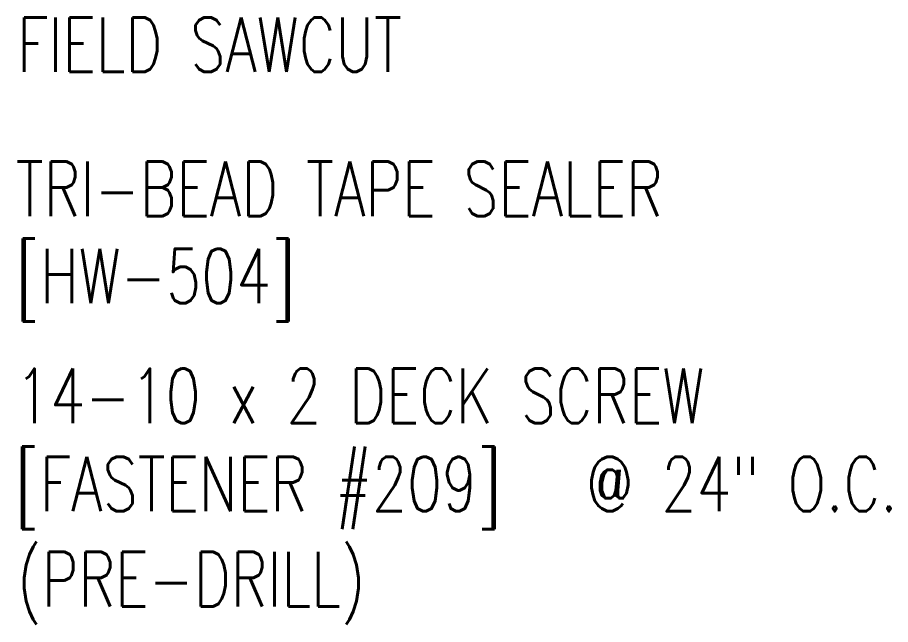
# Model space of a CAD drawing. Header units: inches. Extents: x -33163 to 19162, y -8858 to 30669.
# Drawn here: x -17107.78 to -17101.76, y 18252.98 to 18257.16 of the extents above; entities that cross this region are included whole.
import ezdxf

# ---------------------------------------------------------------- set-up
doc = ezdxf.new("R2010")
doc.units = ezdxf.units.IN
doc.layers.get('0').update_dxf_attribs({"color": 9, "lineweight": 0})
doc.layers.add('TEXT', color=7, linetype='Continuous')
doc.styles.add('TEXT1', font='ROMANS.shx', dxfattribs={"width": 0.75, "height": 0.375})

# ---------------------------------------------------------------- blocks, each defined once
blk = doc.blocks.new('FD-f209')
at = {"layer": 'TEXT', "style": 'TEXT1', "width": 0.75}
for s, p in [('14-10 x 2 DECK SCREW', (0.0047, -0.0408)), ('[FASTENER #209]', (0.0047, -0.1926))]:
    blk.add_text(s, height=0.09375, dxfattribs=at).set_placement(p)
blk.add_attdef('(QUANTITY)', (0.9884, -0.1926), '', height=0.0938, dxfattribs=at)
at = {"layer": 'TEXT', "style": 'TEXT1', "flags": 1}
for tag, p in [('Description', (0.0241, -0.4137)), ('Multiple', (0.0241, -0.4137)), ('Color', (0.0241, -0.4137)), ('Calc', (0.0241, -0.4137)), ('OPT1', (0.0241, -0.4137)), ('Opt2', (0.0241, -0.4137)), ('Opt3', (0.0241, -0.4137)), ('Part', (0.0241, -0.4137)), ('Spare1', (0.0241, -0.6012)), ('Spare2', (0.0241, -0.6012)), ('Spare3', (0.0241, -0.6012)), ('Spare4', (0.0241, -0.6012)), ('Spare5', (0.0241, -0.6012)), ('Spare6', (0.0241, -0.6012)), ('Spare7', (0.0241, -0.6012)), ('Spare8', (0.0241, -0.6012)), ('Spare9', (0.0241, -0.6012)), ('Spare10', (0.0241, -0.6012))]:
    blk.add_attdef(tag, p, '', height=0.0938, dxfattribs=at)
blk = doc.blocks.new('dsc-HW-504')
at = {"layer": 'TEXT', "style": 'TEXT1', "width": 0.75}
for s, p in [('TRI-BEAD TAPE SEALER', (0, 0)), ('[HW-504]', (0, -0.6))]:
    blk.add_text(s, height=0.375, dxfattribs=at).set_placement(p)
at = {"layer": 'TEXT', "style": 'TEXT1', "flags": 1}
for tag, p in [('COLOR', (0, -1.2)), ('CALC', (0, -1.2)), ('OPT1', (0, -1.2)), ('OPT2', (0, -1.2)), ('OPT3', (0, -1.2)), ('GAGE', (0, -1.2)), ('SHPLN', (0, -1.2)), ('PART', (0, -1.2)), ('DESCRIPTION', (0, -1.2)), ('MULTIPLE', (0, -1.2)), ('SPARE1', (0, -1.8)), ('SPARE2', (0, -1.8)), ('SPARE3', (0, -1.8)), ('SPARE4', (0, -1.8)), ('SPARE5', (0, -1.8)), ('SPARE6', (0, -1.8)), ('SPARE7', (0, -1.8)), ('SPARE8', (0, -1.8)), ('SPARE9', (0, -1.8)), ('SPARE10', (0, -1.8))]:
    blk.add_attdef(tag, p, '', height=0.375, dxfattribs=at)

msp = doc.modelspace()

# ---------------------------------------------------------------- block references
msp.add_blockref('dsc-HW-504', (-17107.78984, 18255.79617))
at = {"layer": 'TEXT', "xscale": 4, "yscale": 4, "zscale": 4}
msp.add_blockref('FD-f209', (-17107.81207, 18254.53413), dxfattribs=at).add_auto_attribs({'(QUANTITY)': '@ 24" O.C.'})

# ---------------------------------------------------------------- texts
at = {"layer": 'TEXT', "style": 'TEXT1', "width": 0.75}
for s, p in [('FIELD SAWCUT', (-17107.77996, 18256.78886)), ('(PRE-DRILL)', (-17107.77878, 18253.10808))]:
    msp.add_text(s, height=0.375, dxfattribs=at).set_placement(p)

doc.saveas('drawing.dxf')
